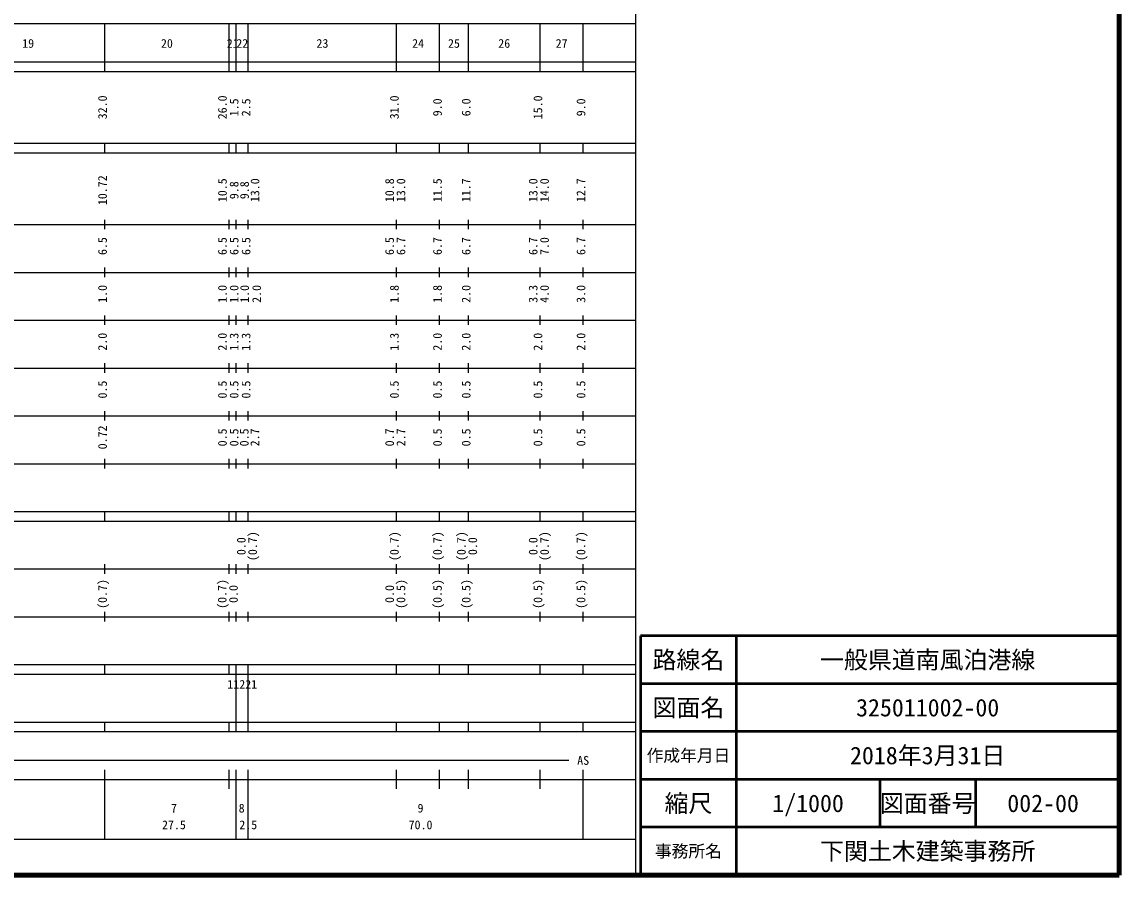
# Model space of a CAD drawing. Units: millimetres on the paper, enlarged 1000 times. Extents: x 40000 to 680000, y 20000 to 380000.
# Drawn here: x 450702 to 680000, y 20000 to 198357 of the extents above; entities that cross this region are included whole.
import ezdxf
from ezdxf.enums import TextEntityAlignment as Align

# ---------------------------------------------------------------- set-up
doc = ezdxf.new("R2010")
doc.units = ezdxf.units.MM
doc.header["$LTSCALE"] = 1000
for name, color, linetype, lineweight in [('M-TTL', 2, 'Continuous', 140), ('M-TTL-BAND', 7, 'Continuous', 25), ('M-TTL-FRAM', 2, 'Continuous', 50), ('M-TTL-LINE', 7, 'Continuous', 50)]:
    doc.layers.add(name, color=color, linetype=linetype, lineweight=lineweight)
doc.layers.add('M-TTL-TXT', color=7, linetype='Continuous')
doc.styles.add('ＭＳ ゴシック', font='')
doc.styles.get('ＭＳ ゴシック').set_extended_font_data('MS Gothic')

msp = doc.modelspace()

# ---------------------------------------------------------------- linework, layer by layer
at = {"layer": 'M-TTL'}
for p, q in [((680000, 20000), (680000, 380000)), ((40000, 20000), (680000, 20000))]:
    msp.add_line(p, q, dxfattribs=at)
at = {"layer": 'M-TTL-BAND'}
for p, q in [((579000, 20000), (579000, 370000)), ((68000, 198000), (579000, 198000)), ((468000, 188000), (468000, 198000)), ((494000, 188000), (494000, 198000)), ((495500, 188000), (495500, 198000)), ((498000, 188000), (498000, 198000)), ((529000, 188000), (529000, 198000)), ((538000, 188000), (538000, 198000)), ((544000, 188000), (544000, 198000)), ((559000, 188000), (559000, 198000)), ((568000, 188000), (568000, 198000)), ((40000, 190000), (579000, 190000)), ((40000, 188000), (579000, 188000)), ((40000, 173000), (579000, 173000)), ((468000, 171000), (468000, 173000)), ((494000, 171000), (494000, 173000)), ((495500, 171000), (495500, 173000)), ((498000, 171000), (498000, 173000)), ((529000, 171000), (529000, 173000)), ((538000, 171000), (538000, 173000)), ((544000, 171000), (544000, 173000)), ((559000, 171000), (559000, 173000)), ((568000, 171000), (568000, 173000)), ((40000, 171000), (579000, 171000)), ((40000, 156000), (579000, 156000)), ((468000, 155000), (468000, 157000)), ((494000, 155000), (494000, 157000)), ((495500, 155000), (495500, 157000)), ((498000, 155000), (498000, 157000)), ((529000, 155000), (529000, 157000)), ((538000, 155000), (538000, 157000)), ((544000, 155000), (544000, 157000)), ((559000, 155000), (559000, 157000)), ((568000, 155000), (568000, 157000)), ((468000, 145000), (468000, 147000)), ((494000, 145000), (494000, 147000)), ((495500, 145000), (495500, 147000)), ((498000, 145000), (498000, 147000)), ((529000, 145000), (529000, 147000)), ((538000, 145000), (538000, 147000)), ((544000, 145000), (544000, 147000)), ((559000, 145000), (559000, 147000)), ((568000, 145000), (568000, 147000)), ((46000, 146000), (579000, 146000)), ((52000, 136000), (579000, 136000)), ((468000, 135000), (468000, 137000)), ((494000, 135000), (494000, 137000)), ((495500, 135000), (495500, 137000)), ((498000, 135000), (498000, 137000)), ((529000, 135000), (529000, 137000)), ((538000, 135000), (538000, 137000)), ((544000, 135000), (544000, 137000)), ((559000, 135000), (559000, 137000)), ((568000, 135000), (568000, 137000)), ((468000, 125000), (468000, 127000)), ((494000, 125000), (494000, 127000)), ((495500, 125000), (495500, 127000)), ((498000, 125000), (498000, 127000)), ((529000, 125000), (529000, 127000)), ((538000, 125000), (538000, 127000)), ((544000, 125000), (544000, 127000)), ((559000, 125000), (559000, 127000)), ((568000, 125000), (568000, 127000)), ((46000, 126000), (579000, 126000)), ((468000, 115000), (468000, 117000)), ((494000, 115000), (494000, 117000)), ((495500, 115000), (495500, 117000)), ((498000, 115000), (498000, 117000)), ((529000, 115000), (529000, 117000)), ((538000, 115000), (538000, 117000)), ((544000, 115000), (544000, 117000)), ((559000, 115000), (559000, 117000)), ((568000, 115000), (568000, 117000)), ((52000, 116000), (579000, 116000)), ((46000, 106000), (579000, 106000)), ((468000, 105000), (468000, 107000)), ((494000, 105000), (494000, 107000)), ((495500, 105000), (495500, 107000)), ((498000, 105000), (498000, 107000)), ((529000, 105000), (529000, 107000)), ((538000, 105000), (538000, 107000)), ((544000, 105000), (544000, 107000)), ((559000, 105000), (559000, 107000)), ((568000, 105000), (568000, 107000)), ((40000, 96000), (579000, 96000)), ((468000, 94000), (468000, 96000)), ((494000, 94000), (494000, 96000)), ((495500, 94000), (495500, 96000)), ((498000, 94000), (498000, 96000)), ((529000, 94000), (529000, 96000)), ((538000, 94000), (538000, 96000)), ((544000, 94000), (544000, 96000)), ((559000, 94000), (559000, 96000)), ((568000, 94000), (568000, 96000)), ((40000, 94000), (579000, 94000)), ((468000, 83000), (468000, 85000)), ((494000, 83000), (494000, 85000)), ((495500, 83000), (495500, 85000)), ((498000, 83000), (498000, 85000)), ((529000, 83000), (529000, 85000)), ((538000, 83000), (538000, 85000)), ((544000, 83000), (544000, 85000)), ((559000, 83000), (559000, 85000)), ((568000, 83000), (568000, 85000)), ((49000, 84000), (579000, 84000)), ((40000, 74000), (579000, 74000)), ((468000, 73000), (468000, 75000)), ((494000, 73000), (494000, 75000)), ((495500, 73000), (495500, 75000)), ((498000, 73000), (498000, 75000)), ((529000, 73000), (529000, 75000)), ((538000, 73000), (538000, 75000)), ((544000, 73000), (544000, 75000)), ((559000, 73000), (559000, 75000)), ((568000, 73000), (568000, 75000)), ((40000, 64000), (579000, 64000)), ((40000, 62000), (579000, 62000)), ((468000, 62000), (468000, 64000)), ((494000, 62000), (494000, 64000)), ((495500, 62000), (495500, 64000)), ((495500, 52000), (495500, 62000)), ((498000, 62000), (498000, 64000)), ((498000, 52000), (498000, 62000)), ((529000, 62000), (529000, 64000)), ((538000, 62000), (538000, 64000)), ((544000, 62000), (544000, 64000)), ((559000, 62000), (559000, 64000)), ((568000, 62000), (568000, 64000)), ((40000, 52000), (579000, 52000)), ((468000, 50000), (468000, 52000)), ((494000, 50000), (494000, 52000)), ((495500, 50000), (495500, 52000)), ((498000, 50000), (498000, 52000)), ((529000, 50000), (529000, 52000)), ((538000, 50000), (538000, 52000)), ((544000, 50000), (544000, 52000)), ((559000, 50000), (559000, 52000)), ((568000, 50000), (568000, 52000)), ((40000, 50000), (579000, 50000)), ((71000, 44000), (565000, 44000)), ((468000, 27500), (468000, 42000)), ((494000, 38000), (494000, 42000)), ((495500, 27500), (495500, 42000)), ((498000, 27500), (498000, 42000)), ((529000, 38000), (529000, 42000)), ((538000, 38000), (538000, 42000)), ((544000, 38000), (544000, 42000)), ((559000, 38000), (559000, 42000)), ((568000, 27500), (568000, 42000)), ((40000, 40000), (579000, 40000)), ((68000, 27500), (579000, 27500))]:
    msp.add_line(p, q, dxfattribs=at)
at = {"layer": 'M-TTL-FRAM'}
for p, q in [((680000, 70000), (580000, 70000)), ((580000, 70000), (580000, 20000))]:
    msp.add_line(p, q, dxfattribs=at)
at = {"layer": 'M-TTL-LINE'}
for p, q in [((600000, 70000), (600000, 20000)), ((680000, 60000), (580000, 60000)), ((680000, 50000), (580000, 50000)), ((680000, 40000), (580000, 40000)), ((630000, 40000), (630000, 30000)), ((650000, 40000), (650000, 30000)), ((680000, 30000), (580000, 30000))]:
    msp.add_line(p, q, dxfattribs=at)

# ---------------------------------------------------------------- texts
at = {"layer": 'M-TTL-BAND', "style": 'ＭＳ ゴシック'}
for s, p in [('19', (452000, 192405)), ('20', (481000, 192405)), ('21', (494750, 192405)), ('22', (496750, 192405)), ('23', (513500, 192405)), ('24', (533500, 192405)), ('25', (541000, 192405)), ('26', (551500, 192405)), ('27', (563500, 192405)), ('AS', (568000, 42500)), ('7', (482471, 32523)), ('8', (496626, 32523)), ('9', (534010, 32523)), ('27.5', (482471, 29033)), ('2.5', (498000, 29033)), ('70.0', (534010, 29033))]:
    msp.add_text(s, height=1833, dxfattribs=at).set_placement(p, align=Align.BOTTOM_CENTER)
for s, p in [('32.0', (469000, 180500)), ('26.0', (494057, 180500)), ('1.5', (496500, 180500)), ('2.5', (499000, 180500)), ('31.0', (530000, 180500)), ('9.0', (539000, 180500)), ('6.0', (545000, 180500)), ('15.0', (560000, 180500)), ('9.0', (569000, 180500)), ('10.72', (469000, 163174)), ('10.5', (494057, 163174)), ('13.0', (500870, 163174)), ('10.8', (529000, 163174)), ('13.0', (531370, 163174)), ('11.5', (539000, 163174)), ('11.7', (545000, 163174)), ('13.0', (559000, 163174)), ('14.0', (561370, 163174)), ('12.7', (569000, 163174)), ('9.8', (496500, 163174)), ('9.8', (498678, 163174)), ('6.5', (469000, 151500)), ('6.5', (494057, 151500)), ('6.5', (496500, 151500)), ('6.5', (499000, 151500)), ('6.5', (529000, 151500)), ('6.7', (531370, 151500)), ('6.7', (539000, 151500)), ('6.7', (545000, 151500)), ('6.7', (559000, 151500)), ('7.0', (561370, 151500)), ('6.7', (569000, 151500)), ('1.0', (469000, 141500)), ('1.0', (494057, 141500)), ('1.0', (496500, 141500)), ('1.0', (498704, 141500)), ('2.0', (501225, 141500)), ('1.8', (530000, 141500)), ('1.8', (539000, 141500)), ('2.0', (545000, 141500)), ('3.3', (559000, 141500)), ('4.0', (561370, 141500)), ('3.0', (569000, 141500)), ('2.0', (469000, 131500)), ('2.0', (494057, 131500)), ('1.3', (496500, 131500)), ('1.3', (499000, 131500)), ('1.3', (530000, 131500)), ('2.0', (539000, 131500)), ('2.0', (545000, 131500)), ('2.0', (560000, 131500)), ('2.0', (569000, 131500)), ('0.5', (469000, 121500)), ('0.5', (494057, 121500)), ('0.5', (496500, 121500)), ('0.5', (499000, 121500)), ('0.5', (530000, 121500)), ('0.5', (539000, 121500)), ('0.5', (545000, 121500)), ('0.5', (560000, 121500)), ('0.5', (569000, 121500)), ('0.72', (469000, 111500)), ('0.5', (494057, 111500)), ('0.5', (496500, 111500)), ('0.5', (498623, 111500)), ('2.7', (500847, 111500)), ('0.7', (529000, 111500)), ('2.7', (531370, 111500)), ('0.5', (539000, 111500)), ('0.5', (545000, 111500)), ('0.5', (560000, 111500)), ('0.5', (569000, 111500)), ('0.0', (498000, 88764)), ('(0.7)', (500370, 88764)), ('(0.7)', (530000, 88764)), ('(0.7)', (539000, 88764)), ('(0.7)', (544000, 88764)), ('0.0', (546370, 88764)), ('0.0', (559000, 88764)), ('(0.7)', (561370, 88764)), ('(0.7)', (569000, 88764)), ('(0.7)', (469000, 78764)), ('(0.7)', (494000, 78764)), ('0.0', (496370, 78764)), ('0.0', (529000, 78764)), ('(0.5)', (531370, 78764)), ('(0.5)', (539000, 78764)), ('(0.5)', (545000, 78764)), ('(0.5)', (560000, 78764)), ('(0.5)', (569000, 78764))]:
    msp.add_text(s, height=1833, rotation=90, dxfattribs=at).set_placement(p, align=Align.BOTTOM_CENTER)
msp.add_text('11221', height=1833, dxfattribs=at).set_placement((493625, 58405), align=Align.BOTTOM_LEFT)
at = {"layer": 'M-TTL-TXT', "style": 'ＭＳ ゴシック'}
for s, height, p in [('路線名', 3666, (590000, 65000)), ('路線名', 3666, (590000, 65000)), ('一般県道南風泊港線', 3666, (640000, 65000)), ('図面名', 3666, (590000, 55000)), ('図面名', 3666, (590000, 55000)), ('325011002-00', 3666, (640000, 55000)), ('作成年月日', 2566, (590000, 45000)), ('作成年月日', 2566, (590000, 45000)), ('2018年3月31日', 3666, (640000, 45000)), ('縮尺', 3666, (590000, 35000)), ('縮尺', 3666, (590000, 35000)), ('1/1000', 3666, (615000, 35000)), ('図面番号', 3666, (640000, 35000)), ('図面番号', 3666, (640000, 35000)), ('002-00', 3666, (664125, 35000)), ('事務所名', 2566, (590000, 25000)), ('事務所名', 2566, (590000, 25000)), ('下関土木建築事務所', 3666, (640000, 25000))]:
    msp.add_text(s, height=height, dxfattribs=at).set_placement(p, align=Align.MIDDLE_CENTER)

doc.saveas('drawing.dxf')
